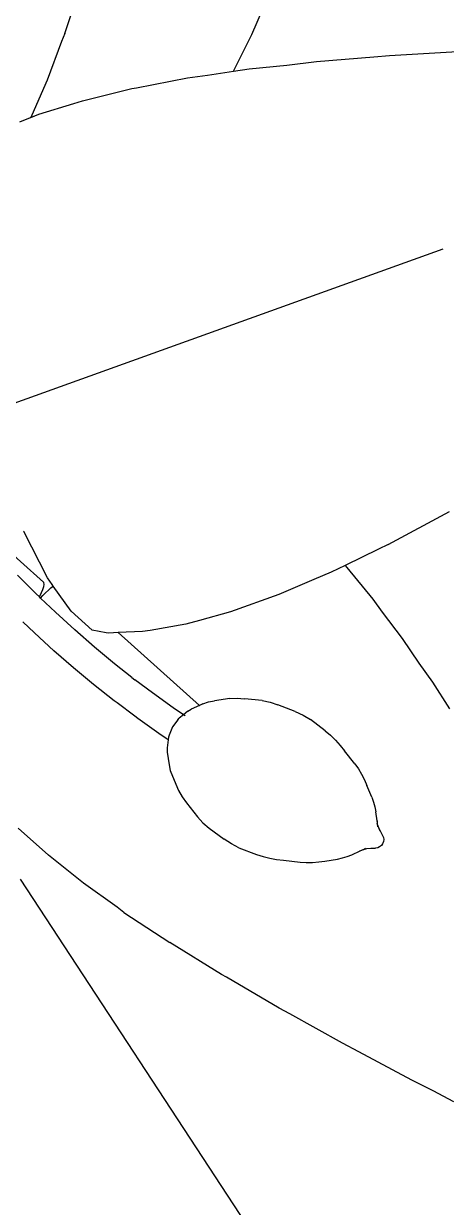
# Model space of a CAD drawing. Header units: metres. Extents: x 244.4 to 340.3, y -4.1 to 64.3.
# Drawn here: x 247.617 to 247.713, y 32.6963 to 32.9653 of the extents above; entities that cross this region are included whole.
import ezdxf

# ---------------------------------------------------------------- set-up
doc = ezdxf.new("R2010")
doc.units = ezdxf.units.M
doc.layers.add('Edges', color=7, linetype='Continuous')

msp = doc.modelspace()

# ---------------------------------------------------------------- linework, layer by layer
at = {"layer": 'Edges'}
for p, q in [((247.62633, 32.963), (247.63028, 32.97482)), ((247.66883, 32.96281), (247.67309, 32.9728)), ((247.62633, 32.963), (247.62562, 32.96119)), ((247.62562, 32.96119), (247.62232, 32.95242)), ((247.66611, 32.95737), (247.66883, 32.96281)), ((247.68347, 32.95669), (247.69655, 32.95769)), ((247.69655, 32.95769), (247.70009, 32.95805)), ((247.70009, 32.95805), (247.7181, 32.95909)), ((247.66464, 32.95443), (247.66611, 32.95737)), ((247.66464, 32.95443), (247.6682, 32.95498)), ((247.6682, 32.95498), (247.67677, 32.95585)), ((247.67677, 32.95585), (247.68347, 32.95669)), ((247.62232, 32.95242), (247.62094, 32.94929)), ((247.64262, 32.95068), (247.65423, 32.95292)), ((247.65423, 32.95292), (247.65878, 32.95353)), ((247.65878, 32.95353), (247.66464, 32.95443)), ((247.63033, 32.94775), (247.64155, 32.95049)), ((247.64155, 32.95049), (247.64262, 32.95068)), ((247.62094, 32.94929), (247.61861, 32.94392)), ((247.62047, 32.94467), (247.6284, 32.94714)), ((247.6284, 32.94714), (247.63033, 32.94775)), ((247.61616, 32.94294), (247.62047, 32.94467)), ((247.61861, 32.94392), (247.62047, 32.94467)), ((247.60716, 32.87624), (247.71225, 32.91408)), ((247.5984, 32.8591), (247.6215, 32.83834)), ((247.60362, 32.85442), (247.6215, 32.83834)), ((247.69978, 32.84689), (247.71373, 32.85438)), ((247.61702, 32.84982), (247.61697, 32.84993)), ((247.62244, 32.83934), (247.61702, 32.84982)), ((247.69755, 32.84583), (247.69003, 32.84215)), ((247.69978, 32.84689), (247.69755, 32.84583)), ((247.69003, 32.84215), (247.68686, 32.84061)), ((247.69003, 32.84215), (247.69039, 32.84168)), ((247.61987, 32.83568), (247.61562, 32.83996)), ((247.62343, 32.83778), (247.62244, 32.83934)), ((247.68686, 32.84061), (247.68286, 32.83892)), ((247.69039, 32.84168), (247.69629, 32.83447)), ((247.62108, 32.83599), (247.62138, 32.83671)), ((247.62138, 32.83671), (247.62156, 32.83733)), ((247.6215, 32.83834), (247.62156, 32.83824)), ((247.62163, 32.83783), (247.62156, 32.83824)), ((247.62156, 32.83733), (247.62163, 32.83783)), ((247.62199, 32.83593), (247.6226, 32.83652)), ((247.6226, 32.83652), (247.62319, 32.83706)), ((247.62319, 32.83706), (247.62366, 32.83745)), ((247.62366, 32.83745), (247.62343, 32.83778)), ((247.6278, 32.83173), (247.62366, 32.83745)), ((247.68286, 32.83892), (247.67493, 32.83551)), ((247.62058, 32.83499), (247.61987, 32.83568)), ((247.62058, 32.83499), (247.62067, 32.83516)), ((247.62084, 32.83474), (247.62058, 32.83499)), ((247.62067, 32.83516), (247.62108, 32.83599)), ((247.62084, 32.83474), (247.62136, 32.83529)), ((247.62419, 32.83152), (247.62084, 32.83474)), ((247.62136, 32.83529), (247.62199, 32.83593)), ((247.67493, 32.83551), (247.66393, 32.83159)), ((247.69629, 32.83447), (247.6984, 32.83155)), ((247.62858, 32.82749), (247.62419, 32.83152)), ((247.63254, 32.82745), (247.6278, 32.83173)), ((247.66393, 32.83159), (247.65694, 32.82965)), ((247.6984, 32.83155), (247.70293, 32.82556)), ((247.61945, 32.8268), (247.61679, 32.82936)), ((247.65383, 32.82882), (247.64576, 32.82738)), ((247.65694, 32.82965), (247.65383, 32.82882)), ((247.62386, 32.82277), (247.61945, 32.8268)), ((247.63305, 32.82359), (247.62858, 32.82749)), ((247.63576, 32.82682), (247.63254, 32.82745)), ((247.63632, 32.82676), (247.63576, 32.82682)), ((247.63848, 32.82688), (247.63632, 32.82676)), ((247.64396, 32.82717), (247.63848, 32.82688)), ((247.63848, 32.82688), (247.65692, 32.81033)), ((247.64576, 32.82738), (247.64396, 32.82717)), ((247.63759, 32.81982), (247.63305, 32.82359)), ((247.70293, 32.82556), (247.70673, 32.81994)), ((247.62834, 32.81885), (247.62386, 32.82277)), ((247.63289, 32.81507), (247.62834, 32.81885)), ((247.64153, 32.81668), (247.63759, 32.81982)), ((247.70673, 32.81994), (247.70981, 32.81561)), ((247.63752, 32.81141), (247.63289, 32.81507)), ((247.64153, 32.81668), (247.64221, 32.81617)), ((247.64622, 32.81316), (247.64221, 32.81617)), ((247.70981, 32.81561), (247.71371, 32.80953)), ((247.65098, 32.80977), (247.64622, 32.81316)), ((247.6382, 32.8109), (247.63752, 32.81141)), ((247.64222, 32.80788), (247.6382, 32.8109)), ((247.65327, 32.80822), (247.65098, 32.80977)), ((247.65692, 32.81033), (247.65506, 32.8095)), ((247.6577, 32.81068), (247.65692, 32.81033)), ((247.65701, 32.81026), (247.65692, 32.81033)), ((247.6577, 32.81068), (247.65897, 32.81114)), ((247.65897, 32.81114), (247.66032, 32.81138)), ((247.66383, 32.81194), (247.66032, 32.81138)), ((247.66383, 32.81194), (247.66549, 32.81202)), ((247.66549, 32.81202), (247.66717, 32.81187)), ((247.67114, 32.81145), (247.66717, 32.81187)), ((247.67114, 32.81145), (247.67297, 32.81107)), ((247.67297, 32.81107), (247.67475, 32.81048)), ((247.67868, 32.80894), (247.67475, 32.81048)), ((247.6429, 32.80737), (247.64222, 32.80788)), ((247.64768, 32.80397), (247.6429, 32.80737)), ((247.652, 32.80708), (247.65081, 32.80547)), ((247.652, 32.80708), (247.65232, 32.80745)), ((247.65327, 32.80822), (247.65232, 32.80745)), ((247.65424, 32.80901), (247.65327, 32.80822)), ((247.65369, 32.80794), (247.65327, 32.80822)), ((247.65424, 32.80901), (247.65506, 32.8095)), ((247.67868, 32.80894), (247.68044, 32.80813)), ((247.68044, 32.80813), (247.6821, 32.80712)), ((247.68549, 32.80458), (247.6821, 32.80712)), ((247.65081, 32.80547), (247.65007, 32.80361)), ((247.68549, 32.80458), (247.68668, 32.80354)), ((247.64984, 32.80251), (247.64768, 32.80397)), ((247.64992, 32.80314), (247.64961, 32.80069)), ((247.64992, 32.80314), (247.64984, 32.80251)), ((247.64996, 32.80243), (247.64984, 32.80251)), ((247.65007, 32.80361), (247.64992, 32.80314)), ((247.68668, 32.80354), (247.68781, 32.80243)), ((247.68781, 32.80243), (247.68888, 32.80126)), ((247.64961, 32.80069), (247.64962, 32.79973)), ((247.64962, 32.79973), (247.65001, 32.79687)), ((247.68888, 32.80126), (247.68987, 32.80003)), ((247.69218, 32.79705), (247.68987, 32.80003)), ((247.65001, 32.79687), (247.6503, 32.79555)), ((247.69218, 32.79705), (247.693, 32.7959)), ((247.6503, 32.79555), (247.6508, 32.79428)), ((247.6508, 32.79428), (247.65217, 32.791)), ((247.693, 32.7959), (247.69374, 32.79469)), ((247.69374, 32.79469), (247.69439, 32.79344)), ((247.69439, 32.79344), (247.69496, 32.79215)), ((247.65217, 32.791), (247.65298, 32.78954)), ((247.69609, 32.78946), (247.69496, 32.79215)), ((247.65298, 32.78954), (247.65399, 32.7882)), ((247.65399, 32.7882), (247.65644, 32.78504)), ((247.69609, 32.78946), (247.69647, 32.78837)), ((247.69647, 32.78837), (247.69677, 32.78727)), ((247.69677, 32.78727), (247.69697, 32.78614)), ((247.69724, 32.78412), (247.69697, 32.78614)), ((247.65644, 32.78504), (247.65772, 32.78369)), ((247.65772, 32.78369), (247.65916, 32.78248)), ((247.69717, 32.78417), (247.69725, 32.78355)), ((247.69724, 32.78412), (247.69729, 32.78355)), ((247.69732, 32.78337), (247.69725, 32.78355)), ((247.69732, 32.78337), (247.69731, 32.78332)), ((247.69731, 32.78332), (247.69736, 32.78275)), ((247.69731, 32.78332), (247.69756, 32.78259)), ((247.62261, 32.77629), (247.61578, 32.78245)), ((247.65916, 32.78248), (247.66254, 32.77996)), ((247.66417, 32.77889), (247.66254, 32.77996)), ((247.69756, 32.78259), (247.69787, 32.78183)), ((247.69756, 32.78259), (247.698, 32.78167)), ((247.698, 32.78167), (247.69851, 32.78081)), ((247.69851, 32.78081), (247.6987, 32.78036)), ((247.6987, 32.78036), (247.69877, 32.77987)), ((247.66589, 32.77801), (247.66417, 32.77889)), ((247.66589, 32.77801), (247.66984, 32.77646)), ((247.69156, 32.77642), (247.69342, 32.77726)), ((247.69334, 32.7773), (247.6941, 32.77758)), ((247.69342, 32.77726), (247.69393, 32.77752)), ((247.6941, 32.77758), (247.69414, 32.77762)), ((247.69414, 32.77762), (247.69465, 32.77788)), ((247.69414, 32.77762), (247.6949, 32.77781)), ((247.6949, 32.77781), (247.69566, 32.77793)), ((247.6949, 32.77781), (247.6959, 32.7779)), ((247.6959, 32.7779), (247.69691, 32.77792)), ((247.69739, 32.778), (247.69691, 32.77792)), ((247.69784, 32.7782), (247.69739, 32.778)), ((247.69823, 32.77851), (247.69784, 32.7782)), ((247.69852, 32.77891), (247.69823, 32.77851)), ((247.69871, 32.77938), (247.69852, 32.77891)), ((247.69877, 32.77987), (247.69871, 32.77938)), ((247.62793, 32.77207), (247.62261, 32.77629)), ((247.66984, 32.77646), (247.67135, 32.776)), ((247.67135, 32.776), (247.67289, 32.77562)), ((247.67289, 32.77562), (247.67445, 32.77534)), ((247.67445, 32.77534), (247.67602, 32.77514)), ((247.67602, 32.77514), (247.67976, 32.77474)), ((247.67976, 32.77474), (247.68118, 32.77466)), ((247.68118, 32.77466), (247.68259, 32.77467)), ((247.68259, 32.77467), (247.684, 32.77477)), ((247.684, 32.77477), (247.6854, 32.77496)), ((247.6854, 32.77496), (247.68828, 32.77543)), ((247.68828, 32.77543), (247.6894, 32.77567)), ((247.6894, 32.77567), (247.6905, 32.776)), ((247.6905, 32.776), (247.69156, 32.77642)), ((247.6306, 32.76992), (247.62793, 32.77207)), ((247.61621, 32.77087), (247.68632, 32.66374)), ((247.63821, 32.76446), (247.6306, 32.76992)), ((247.63978, 32.76331), (247.63821, 32.76446)), ((247.63978, 32.76331), (247.65018, 32.75643)), ((247.66193, 32.74917), (247.65018, 32.75643)), ((247.66303, 32.74856), (247.66193, 32.74917)), ((247.67499, 32.74156), (247.66303, 32.74856)), ((247.67746, 32.74025), (247.67499, 32.74156)), ((247.68938, 32.73358), (247.67746, 32.74025)), ((247.69314, 32.73165), (247.68938, 32.73358)), ((247.70517, 32.72516), (247.69314, 32.73165)), ((247.70999, 32.72277), (247.70517, 32.72516)), ((247.7147, 32.72028), (247.70999, 32.72277))]:
    msp.add_line(p, q, dxfattribs=at)

doc.saveas('drawing.dxf')
